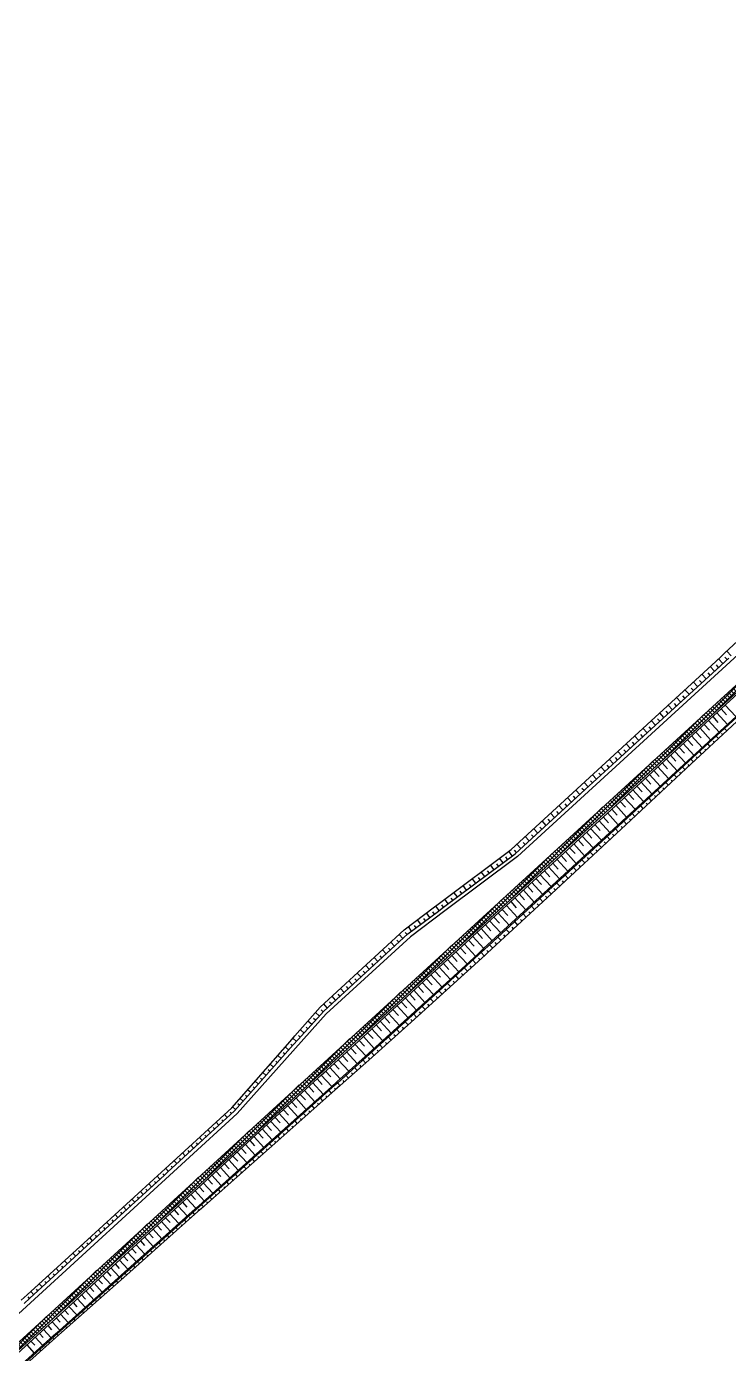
# Model space of a CAD drawing. Header units: metres. Extents: x 2302534 to 2308412, y 452340 to 454783.
# Drawn here: x 2307567.7 to 2307752.3, y 454016.5 to 454365.2 of the extents above; entities that cross this region are included whole.
import ezdxf

# ---------------------------------------------------------------- set-up
doc = ezdxf.new("R2010")
doc.units = ezdxf.units.M
doc.layers.add('АД_серый', color=250, linetype='Continuous')
doc.layers.add('ГП_АД том 3.2.6', color=250, linetype='Continuous', lineweight=40)

# ---------------------------------------------------------------- blocks, each defined once
blk = doc.blocks.new('АД 3.2.6')
at = {"layer": 'АД_серый'}
h = blk.add_hatch(dxfattribs=at)
h.set_pattern_fill('ANSI37', color=256, scale=0.25)
h.set_pattern_definition([(45, (-2306965.9422, -453205.9558), (-0.56126600757, 0.56126600757), []), (135, (-2306965.9422, -453205.9558), (-0.56126600757, -0.56126600757), [])])
edge = h.paths.add_edge_path()
edge.add_line((1053.93, 1206.09), (1054.03, 1208.2))
edge.add_line((1054.03, 1208.2), (1018.62, 1175.79))
edge.add_line((1018.62, 1175.79), (966.99, 1128.52))
edge.add_line((966.99, 1128.52), (878.48, 1047.49))
edge.add_line((878.48, 1047.49), (841.6, 1013.73))
edge.add_line((841.6, 1013.73), (814.31, 988.74))
edge.add_line((814.31, 988.74), (777.44, 954.98))
edge.add_line((777.44, 954.98), (740.56, 921.22))
edge.add_line((740.56, 921.22), (666.8, 853.69))
edge.add_line((666.8, 853.69), (629.92, 819.92))
edge.add_line((629.92, 819.92), (593.04, 786.16))
edge.add_line((593.04, 786.16), (556.17, 752.4))
edge.add_line((556.17, 752.4), (292.42, 510.93))
edge.add_line((292.42, 510.93), (59.06, 297.28))
edge.add_arc((479.25, -161.67), 622.25, 132.47509, 141.1318)
edge.add_line((-5.23, 228.81), (-27.96, 200.61))
edge.add_arc((-516.72, 594.55), 627.75, 312.47523, 321.1318, ccw=False)
edge.add_line((-92.82, 131.54), (-212.23, 22.21))
edge.add_line((-212.23, 22.21), (-211.22, 21.1))
edge.add_line((-211.22, 21.1), (-91.8, 130.43))
edge.add_arc((-516.72, 594.55), 629.25, 312.47523, 321.1318)
edge.add_line((-26.79, 199.67), (-4.06, 227.87))
edge.add_arc((479.25, -161.67), 620.75, 132.47509, 141.1318, ccw=False)
edge.add_line((60.07, 296.18), (293.45, 509.84))
edge.add_line((293.45, 509.84), (557.18, 751.29))
edge.add_line((557.18, 751.29), (594.06, 785.05))
edge.add_line((594.06, 785.05), (630.94, 818.82))
edge.add_line((630.94, 818.82), (667.81, 852.58))
edge.add_line((667.81, 852.58), (741.57, 920.11))
edge.add_line((741.57, 920.11), (778.45, 953.87))
edge.add_line((778.45, 953.87), (815.33, 987.64))
edge.add_line((815.33, 987.64), (842.62, 1012.62))
edge.add_line((842.62, 1012.62), (879.5, 1046.38))
edge.add_line((879.5, 1046.38), (968.01, 1127.42))
edge.add_line((968.01, 1127.42), (1019.63, 1174.69))
edge.add_line((1019.63, 1174.69), (1053.93, 1206.09))
for p, q in [((790.81, 976.03, 144.46), (789.67, 977.27, 144.46)), ((791.91, 977.04, 144.46), (791.35, 977.66, 144.46)), ((793.02, 978.06, 144.46), (791.88, 979.3, 144.46)), ((786.38, 971.98, 144.46), (785.25, 973.21, 144.46)), ((787.49, 972.99, 144.46), (786.92, 973.61, 144.46)), ((788.59, 974.01, 144.46), (787.46, 975.24, 144.46)), ((789.7, 975.02, 144.46), (789.13, 975.64, 144.46)), ((783.06, 968.94, 144.46), (782.5, 969.55, 144.46)), ((784.17, 969.95, 144.46), (783.04, 971.18, 144.46)), ((785.27, 970.97, 144.46), (784.71, 971.58, 144.46)), ((779.74, 965.9, 144.46), (778.62, 967.13, 144.46)), ((780.85, 966.92, 144.46), (780.29, 967.53, 144.46)), ((781.95, 967.93, 144.46), (780.83, 969.15, 144.46)), ((775.32, 961.85, 144.46), (774.2, 963.07, 144.46)), ((776.42, 962.86, 144.46), (775.86, 963.47, 144.46)), ((777.53, 963.88, 144.46), (776.41, 965.1, 144.46)), ((778.64, 964.89, 144.46), (778.08, 965.5, 144.46)), ((789.24, 963.07, 149.18), (792.01, 960.04, 149.18)), ((790.34, 964.09, 149.18), (791.73, 962.57, 149.18)), ((791.45, 965.1, 149.18), (794.22, 962.07, 149.18)), ((770.89, 957.8, 144.46), (769.78, 959.01, 144.46)), ((772, 958.81, 144.46), (771.44, 959.42, 144.46)), ((773.1, 959.83, 144.46), (771.99, 961.04, 144.46)), ((774.21, 960.84, 144.46), (773.65, 961.45, 144.46)), ((784.81, 959.02, 149.18), (787.59, 955.98, 149.18)), ((785.92, 960.03, 149.18), (787.31, 958.52, 149.18)), ((787.03, 961.05, 149.18), (789.8, 958.01, 149.18)), ((788.13, 962.06, 149.18), (789.52, 960.54, 149.18)), ((768.68, 955.77, 144.46), (767.58, 956.98, 144.46)), ((769.78, 956.79, 144.46), (769.23, 957.39, 144.46)), ((781.49, 955.98, 149.18), (782.89, 954.46, 149.18)), ((782.6, 956.99, 149.18), (785.39, 953.95, 149.18)), ((783.71, 958.01, 149.18), (785.1, 956.49, 149.18)), ((788.57, 955.26, 143.85), (788.27, 955.59, 143.85)), ((789.67, 956.29, 143.85), (789.07, 956.93, 143.85)), ((790.77, 957.31, 143.85), (790.47, 957.63, 143.85)), ((791.87, 958.33, 143.85), (791.28, 958.96, 143.85)), ((764.25, 951.72, 144.46), (763.17, 952.91, 144.46)), ((765.36, 952.73, 144.46), (764.81, 953.33, 144.46)), ((766.47, 953.75, 144.46), (765.37, 954.94, 144.46)), ((767.57, 954.76, 144.46), (767.02, 955.36, 144.46)), ((778.17, 952.94, 149.18), (780.97, 949.89, 149.18)), ((779.28, 953.96, 149.18), (780.68, 952.43, 149.18)), ((780.39, 954.97, 149.18), (783.18, 951.92, 149.18)), ((785.27, 952.2, 143.85), (784.65, 952.87, 143.85)), ((786.37, 953.22, 143.85), (786.06, 953.55, 143.85)), ((787.47, 954.24, 143.85), (786.86, 954.9, 143.85)), ((759.83, 947.67, 144.46), (758.76, 948.84, 144.46)), ((760.93, 948.68, 144.46), (760.4, 949.27, 144.46)), ((762.04, 949.7, 144.46), (760.96, 950.87, 144.46)), ((763.15, 950.71, 144.46), (762.61, 951.3, 144.46)), ((773.75, 948.89, 149.18), (776.55, 945.83, 149.18)), ((774.86, 949.9, 149.18), (776.26, 948.37, 149.18)), ((775.96, 950.92, 149.18), (778.76, 947.86, 149.18)), ((777.07, 951.93, 149.18), (778.47, 950.4, 149.18)), ((780.88, 948.12, 143.85), (780.24, 948.81, 143.85)), ((781.98, 949.14, 143.85), (781.66, 949.48, 143.85)), ((783.08, 950.16, 143.85), (782.44, 950.84, 143.85)), ((784.17, 951.18, 143.85), (783.86, 951.52, 143.85)), ((756.51, 944.63, 144.46), (755.98, 945.21, 144.46)), ((757.61, 945.64, 144.46), (756.55, 946.81, 144.46)), ((758.72, 946.66, 144.46), (758.19, 947.24, 144.46)), ((770.43, 945.85, 149.18), (771.84, 944.32, 149.18)), ((771.54, 946.87, 149.18), (774.35, 943.8, 149.18)), ((772.64, 947.88, 149.18), (774.05, 946.35, 149.18)), ((777.58, 945.05, 143.85), (777.25, 945.41, 143.85)), ((778.68, 946.07, 143.85), (778.03, 946.78, 143.85)), ((779.78, 947.1, 143.85), (779.46, 947.44, 143.85)), ((753.19, 941.59, 144.46), (752.13, 942.75, 144.46)), ((754.3, 942.61, 144.46), (753.77, 943.18, 144.46)), ((755.4, 943.62, 144.46), (754.34, 944.77, 144.46)), ((766, 941.8, 149.18), (767.41, 940.26, 149.18)), ((767.11, 942.81, 149.18), (769.93, 939.74, 149.18)), ((768.22, 943.83, 149.18), (769.63, 942.29, 149.18)), ((769.32, 944.84, 149.18), (772.14, 941.77, 149.18)), ((774.29, 941.99, 143.85), (773.61, 942.72, 143.85)), ((775.38, 943.01, 143.85), (775.05, 943.37, 143.85)), ((776.48, 944.03, 143.85), (775.82, 944.75, 143.85)), ((748.76, 937.54, 144.46), (747.71, 938.69, 144.46)), ((749.87, 938.55, 144.46), (749.34, 939.13, 144.46)), ((750.98, 939.57, 144.46), (749.92, 940.72, 144.46)), ((752.08, 940.58, 144.46), (751.56, 941.16, 144.46)), ((762.69, 938.76, 149.18), (765.51, 935.67, 149.18)), ((763.79, 939.78, 149.18), (765.2, 938.23, 149.18)), ((764.9, 940.79, 149.18), (767.72, 937.71, 149.18)), ((769.89, 937.91, 143.85), (769.2, 938.65, 143.85)), ((770.99, 938.93, 143.85), (770.64, 939.3, 143.85)), ((772.09, 939.95, 143.85), (771.4, 940.68, 143.85)), ((773.19, 940.97, 143.85), (772.85, 941.33, 143.85)), ((744.34, 933.49, 144.46), (743.28, 934.64, 144.46)), ((745.44, 934.5, 144.46), (744.92, 935.08, 144.46)), ((746.55, 935.52, 144.46), (745.5, 936.67, 144.46)), ((747.66, 936.53, 144.46), (747.13, 937.11, 144.46)), ((758.26, 934.71, 149.18), (761.1, 931.61, 149.18)), ((759.37, 935.72, 149.18), (760.78, 934.18, 149.18)), ((760.47, 936.74, 149.18), (763.3, 933.64, 149.18)), ((761.58, 937.75, 149.18), (762.99, 936.2, 149.18)), ((765.49, 933.82, 143.85), (764.78, 934.59, 143.85)), ((766.59, 934.84, 143.85), (766.24, 935.23, 143.85)), ((767.69, 935.86, 143.85), (766.99, 936.62, 143.85)), ((768.79, 936.89, 143.85), (768.44, 937.26, 143.85)), ((742.13, 931.46, 144.46), (741.07, 932.62, 144.46)), ((743.23, 932.48, 144.46), (742.7, 933.05, 144.46)), ((754.94, 931.67, 149.18), (756.36, 930.12, 149.18)), ((756.05, 932.69, 149.18), (758.89, 929.58, 149.18)), ((757.15, 933.7, 149.18), (758.57, 932.15, 149.18)), ((762.2, 930.76, 143.85), (761.83, 931.15, 143.85)), ((763.3, 931.78, 143.85), (762.57, 932.56, 143.85)), ((764.4, 932.8, 143.85), (764.04, 933.19, 143.85)), ((737.7, 927.41, 144.46), (736.64, 928.57, 144.46)), ((738.81, 928.43, 144.46), (738.28, 929, 144.46)), ((739.91, 929.44, 144.46), (738.86, 930.59, 144.46)), ((741.02, 930.45, 144.46), (740.49, 931.03, 144.46)), ((750.52, 927.62, 149.18), (751.94, 926.06, 149.18)), ((751.62, 928.63, 149.18), (754.47, 925.52, 149.18)), ((752.73, 929.65, 149.18), (754.15, 928.09, 149.18)), ((753.83, 930.66, 149.18), (756.68, 927.55, 149.18)), ((758.9, 927.7, 143.85), (758.15, 928.5, 143.85)), ((760, 928.72, 143.85), (759.63, 929.12, 143.85)), ((761.1, 929.74, 143.85), (760.36, 930.53, 143.85)), ((733.03, 923.66, 144.46), (732.1, 924.9, 144.46)), ((734.23, 924.56, 144.46), (733.76, 925.18, 144.46)), ((735.43, 925.46, 144.46), (734.5, 926.7, 144.46)), ((736.59, 926.4, 144.46), (736.07, 926.98, 144.46)), ((747.2, 924.58, 149.18), (750.06, 921.46, 149.18)), ((748.3, 925.59, 149.18), (749.73, 924.03, 149.18)), ((749.41, 926.61, 149.18), (752.26, 923.49, 149.18)), ((754.51, 923.61, 143.85), (753.74, 924.44, 143.85)), ((755.61, 924.63, 143.85), (755.22, 925.04, 143.85)), ((756.7, 925.65, 143.85), (755.95, 926.47, 143.85)), ((757.8, 926.67, 143.85), (757.43, 927.08, 143.85)), ((728.22, 920.07, 144.46), (727.3, 921.3, 144.46)), ((729.42, 920.97, 144.46), (728.96, 921.58, 144.46)), ((730.62, 921.87, 144.46), (729.7, 923.1, 144.46)), ((731.82, 922.76, 144.46), (731.36, 923.38, 144.46)), ((743.88, 921.54, 149.18), (745.31, 919.98, 149.18)), ((744.98, 922.56, 149.18), (747.85, 919.43, 149.18)), ((746.09, 923.57, 149.18), (747.52, 922.01, 149.18)), ((751.21, 920.55, 143.85), (750.82, 920.97, 143.85)), ((752.31, 921.57, 143.85), (751.53, 922.41, 143.85)), ((753.41, 922.59, 143.85), (753.02, 923.01, 143.85)), ((723.41, 916.48, 144.46), (722.51, 917.69, 144.46)), ((724.61, 917.38, 144.46), (724.16, 917.99, 144.46)), ((725.82, 918.27, 144.46), (724.9, 919.49, 144.46)), ((727.02, 919.17, 144.46), (726.56, 919.78, 144.46)), ((739.45, 917.49, 149.18), (740.89, 915.92, 149.18)), ((740.56, 918.5, 149.18), (743.43, 915.37, 149.18)), ((741.66, 919.52, 149.18), (743.1, 917.95, 149.18)), ((742.77, 920.53, 149.18), (745.64, 917.4, 149.18)), ((747.91, 917.48, 143.85), (747.11, 918.35, 143.85)), ((749.01, 918.51, 143.85), (748.61, 918.93, 143.85)), ((750.11, 919.53, 143.85), (749.32, 920.38, 143.85)), ((718.61, 912.89, 144.46), (717.71, 914.09, 144.46)), ((719.81, 913.79, 144.46), (719.36, 914.39, 144.46)), ((721.01, 914.68, 144.46), (720.11, 915.89, 144.46)), ((722.21, 915.58, 144.46), (721.76, 916.19, 144.46)), ((736.13, 914.45, 149.18), (739.01, 911.31, 149.18)), ((737.24, 915.47, 149.18), (738.68, 913.89, 149.18)), ((738.35, 916.48, 149.18), (741.22, 913.34, 149.18)), ((743.51, 913.41, 143.85), (742.7, 914.29, 143.85)), ((744.61, 914.43, 143.85), (744.21, 914.86, 143.85)), ((745.72, 915.44, 143.85), (744.91, 916.32, 143.85)), ((746.81, 916.46, 143.85), (746.41, 916.9, 143.85)), ((713.8, 909.3, 144.46), (712.91, 910.48, 144.46)), ((715, 910.19, 144.46), (714.56, 910.79, 144.46)), ((716.2, 911.09, 144.46), (715.31, 912.29, 144.46)), ((717.4, 911.99, 144.46), (716.96, 912.59, 144.46)), ((731.71, 910.4, 149.18), (734.6, 907.24, 149.18)), ((732.81, 911.41, 149.18), (734.26, 909.84, 149.18)), ((733.92, 912.43, 149.18), (736.81, 909.27, 149.18)), ((735.03, 913.44, 149.18), (736.47, 911.86, 149.18)), ((739.1, 909.34, 143.85), (738.28, 910.23, 143.85)), ((740.21, 910.35, 143.85), (739.8, 910.8, 143.85)), ((741.31, 911.37, 143.85), (740.49, 912.26, 143.85)), ((742.41, 912.39, 143.85), (742, 912.83, 143.85)), ((708.99, 905.71, 144.46), (708.12, 906.87, 144.46)), ((710.19, 906.6, 144.46), (709.76, 907.19, 144.46)), ((711.4, 907.5, 144.46), (710.52, 908.68, 144.46)), ((712.6, 908.4, 144.46), (712.16, 908.99, 144.46)), ((728.39, 907.36, 149.18), (729.84, 905.78, 149.18)), ((729.49, 908.38, 149.18), (732.39, 905.21, 149.18)), ((730.6, 909.39, 149.18), (732.05, 907.81, 149.18)), ((735.8, 906.28, 143.85), (735.38, 906.73, 143.85)), ((736.9, 907.3, 143.85), (736.08, 908.19, 143.85)), ((738, 908.32, 143.85), (737.59, 908.76, 143.85)), ((705.59, 902.76, 144.46), (705.11, 903.3, 144.46)), ((706.7, 903.78, 144.46), (705.72, 904.85, 144.46)), ((707.81, 904.79, 144.46), (707.32, 905.33, 144.46)), ((723.96, 903.31, 149.18), (725.42, 901.72, 149.18)), ((725.07, 904.32, 149.18), (727.97, 901.15, 149.18)), ((726.18, 905.34, 149.18), (727.63, 903.75, 149.18)), ((727.28, 906.35, 149.18), (730.18, 903.18, 149.18)), ((732.49, 903.23, 143.85), (731.66, 904.13, 143.85)), ((733.59, 904.25, 143.85), (733.18, 904.7, 143.85)), ((734.69, 905.27, 143.85), (733.87, 906.16, 143.85)), ((702.28, 899.72, 144.46), (701.31, 900.77, 144.46)), ((703.38, 900.74, 144.46), (702.9, 901.26, 144.46)), ((704.49, 901.75, 144.46), (703.52, 902.81, 144.46)), ((720.64, 900.27, 149.18), (723.55, 897.1, 149.18)), ((721.75, 901.29, 149.18), (723.2, 899.7, 149.18)), ((722.86, 902.3, 149.18), (725.76, 899.12, 149.18)), ((728.08, 899.16, 143.85), (727.25, 900.08, 143.85)), ((729.18, 900.18, 143.85), (728.77, 900.63, 143.85)), ((730.29, 901.2, 143.85), (729.45, 902.1, 143.85)), ((731.39, 902.21, 143.85), (730.97, 902.67, 143.85)), ((697.85, 895.67, 144.46), (696.91, 896.7, 144.46)), ((698.96, 896.69, 144.46), (698.48, 897.2, 144.46)), ((700.06, 897.7, 144.46), (699.11, 898.74, 144.46)), ((701.17, 898.71, 144.46), (700.69, 899.23, 144.46)), ((716.22, 896.22, 149.18), (719.13, 893.04, 149.18)), ((717.32, 897.23, 149.18), (718.78, 895.64, 149.18)), ((718.43, 898.25, 149.18), (721.34, 895.07, 149.18)), ((719.54, 899.26, 149.18), (720.99, 897.67, 149.18)), ((724.75, 896.14, 143.85), (724.34, 896.59, 143.85)), ((725.86, 897.15, 143.85), (725.04, 898.05, 143.85)), ((726.97, 898.15, 143.85), (726.56, 898.61, 143.85)), ((694.53, 892.63, 144.46), (694.06, 893.15, 144.46)), ((695.64, 893.65, 144.46), (694.7, 894.67, 144.46)), ((696.74, 894.66, 144.46), (696.27, 895.17, 144.46)), ((712.9, 893.18, 149.18), (714.35, 891.6, 149.18)), ((714.01, 894.19, 149.18), (716.91, 891.02, 149.18)), ((715.11, 895.21, 149.18), (716.57, 893.62, 149.18)), ((721.42, 893.11, 143.85), (720.62, 894, 143.85)), ((722.53, 894.12, 143.85), (722.13, 894.57, 143.85)), ((723.64, 895.13, 143.85), (722.83, 896.02, 143.85)), ((691.21, 889.6, 144.46), (690.28, 890.62, 144.46)), ((692.32, 890.61, 144.46), (691.85, 891.12, 144.46)), ((693.42, 891.62, 144.46), (692.49, 892.64, 144.46)), ((709.58, 890.14, 149.18), (712.48, 886.98, 149.18)), ((710.69, 891.16, 149.18), (712.14, 889.57, 149.18)), ((711.79, 892.17, 149.18), (714.69, 889, 149.18)), ((716.97, 889.09, 143.85), (716.19, 889.95, 143.85)), ((718.08, 890.09, 143.85), (717.69, 890.53, 143.85)), ((719.2, 891.1, 143.85), (718.4, 891.97, 143.85)), ((720.31, 892.1, 143.85), (719.91, 892.54, 143.85)), ((686.79, 885.54, 144.46), (685.86, 886.56, 144.46)), ((687.89, 886.56, 144.46), (687.43, 887.06, 144.46)), ((689, 887.57, 144.46), (688.07, 888.59, 144.46)), ((690.11, 888.58, 144.46), (689.64, 889.09, 144.46)), ((705.16, 886.09, 149.18), (708.04, 882.94, 149.18)), ((706.26, 887.1, 149.18), (707.7, 885.53, 149.18)), ((707.37, 888.12, 149.18), (710.26, 884.96, 149.18)), ((708.47, 889.13, 149.18), (709.92, 887.55, 149.18)), ((712.51, 885.07, 143.85), (711.75, 885.91, 143.85)), ((713.63, 886.07, 143.85), (713.24, 886.5, 143.85)), ((714.74, 887.08, 143.85), (713.97, 887.93, 143.85)), ((715.85, 888.08, 143.85), (715.47, 888.51, 143.85)), ((683.7, 882.28, 144.46), (683.2, 882.72, 144.46)), ((684.7, 883.4, 144.46), (683.69, 884.3, 144.46)), ((685.7, 884.51, 144.46), (685.19, 884.97, 144.46)), ((701.84, 883.05, 149.18), (703.27, 881.49, 149.18)), ((702.94, 884.07, 149.18), (705.81, 880.93, 149.18)), ((704.05, 885.08, 149.18), (705.49, 883.51, 149.18)), ((709.17, 882.06, 143.85), (708.8, 882.47, 143.85)), ((710.28, 883.06, 143.85), (709.53, 883.89, 143.85)), ((711.4, 884.07, 143.85), (711.02, 884.49, 143.85)), ((680.7, 878.92, 144.46), (679.73, 879.79, 144.46)), ((681.7, 880.04, 144.46), (681.21, 880.48, 144.46)), ((682.7, 881.16, 144.46), (681.71, 882.04, 144.46)), ((697.41, 879, 149.18), (698.83, 877.45, 149.18)), ((698.52, 880.01, 149.18), (701.36, 876.91, 149.18)), ((699.62, 881.03, 149.18), (701.05, 879.47, 149.18)), ((700.73, 882.04, 149.18), (703.59, 878.92, 149.18)), ((705.82, 879.05, 143.85), (705.09, 879.87, 143.85)), ((706.94, 880.05, 143.85), (706.57, 880.46, 143.85)), ((708.05, 881.05, 143.85), (707.31, 881.88, 143.85)), ((677.7, 875.57, 144.46), (677.23, 875.99, 144.46)), ((678.7, 876.69, 144.46), (677.75, 877.54, 144.46)), ((679.7, 877.81, 144.46), (679.22, 878.24, 144.46)), ((694.09, 875.96, 149.18), (696.91, 872.88, 149.18)), ((695.2, 876.98, 149.18), (696.61, 875.43, 149.18)), ((696.3, 877.99, 149.18), (699.14, 874.89, 149.18)), ((701.35, 875.05, 143.85), (700.64, 875.85, 143.85)), ((702.47, 876.05, 143.85), (702.11, 876.45, 143.85)), ((703.58, 877.05, 143.85), (702.86, 877.86, 143.85)), ((704.7, 878.05, 143.85), (704.34, 878.46, 143.85)), ((674.7, 872.22, 144.46), (673.79, 873.03, 144.46)), ((675.7, 873.33, 144.46), (675.24, 873.74, 144.46)), ((676.7, 874.45, 144.46), (675.77, 875.28, 144.46)), ((689.67, 871.91, 149.18), (692.45, 868.87, 149.18)), ((690.77, 872.92, 149.18), (692.17, 871.4, 149.18)), ((691.88, 873.94, 149.18), (694.68, 870.88, 149.18)), ((692.99, 874.95, 149.18), (694.39, 873.41, 149.18)), ((696.88, 871.05, 143.85), (696.19, 871.83, 143.85)), ((698, 872.05, 143.85), (697.65, 872.44, 143.85)), ((699.11, 873.05, 143.85), (698.41, 873.83, 143.85)), ((700.23, 874.05, 143.85), (699.88, 874.45, 143.85)), ((670.7, 867.74, 144.46), (669.83, 868.52, 144.46)), ((671.7, 868.86, 144.46), (671.26, 869.25, 144.46)), ((672.7, 869.98, 144.46), (671.81, 870.77, 144.46)), ((673.7, 871.1, 144.46), (673.25, 871.5, 144.46)), ((686.35, 868.87, 149.18), (687.72, 867.37, 149.18)), ((687.45, 869.88, 149.18), (690.22, 866.87, 149.18)), ((688.56, 870.9, 149.18), (689.95, 869.38, 149.18)), ((693.51, 868.06, 143.85), (693.18, 868.44, 143.85)), ((694.63, 869.06, 143.85), (693.95, 869.82, 143.85)), ((695.75, 870.06, 143.85), (695.41, 870.44, 143.85)), ((668.7, 865.51, 144.46), (667.85, 866.26, 144.46)), ((669.7, 866.63, 144.46), (669.27, 867.01, 144.46)), ((683.03, 865.83, 149.18), (685.75, 862.86, 149.18)), ((684.13, 866.85, 149.18), (685.5, 865.36, 149.18)), ((685.24, 867.86, 149.18), (687.98, 864.87, 149.18)), ((690.15, 865.07, 143.85), (689.49, 865.81, 143.85)), ((691.27, 866.07, 143.85), (690.94, 866.44, 143.85)), ((692.39, 867.07, 143.85), (691.72, 867.82, 143.85)), ((664.7, 861.04, 144.46), (663.9, 861.75, 144.46)), ((665.7, 862.15, 144.46), (665.29, 862.52, 144.46)), ((666.7, 863.27, 144.46), (665.87, 864.01, 144.46)), ((667.7, 864.39, 144.46), (667.28, 864.76, 144.46)), ((678.6, 861.78, 149.18), (681.28, 858.86, 149.18)), ((679.71, 862.79, 149.18), (681.05, 861.33, 149.18)), ((680.82, 863.81, 149.18), (683.51, 860.86, 149.18)), ((681.92, 864.82, 149.18), (683.28, 863.34, 149.18)), ((685.66, 861.09, 143.85), (685.02, 861.81, 143.85)), ((686.78, 862.09, 143.85), (686.46, 862.45, 143.85)), ((687.9, 863.08, 143.85), (687.26, 863.81, 143.85)), ((689.03, 864.08, 143.85), (688.7, 864.45, 143.85)), ((661.62, 857.76, 144.46), (661.27, 858.14, 144.46)), ((662.7, 858.8, 144.46), (661.92, 859.5, 144.46)), ((663.7, 859.92, 144.46), (663.3, 860.27, 144.46)), ((675.28, 858.74, 149.18), (676.6, 857.3, 149.18)), ((676.39, 859.76, 149.18), (679.04, 856.86, 149.18)), ((677.5, 860.77, 149.18), (678.83, 859.32, 149.18)), ((682.29, 858.11, 143.85), (681.98, 858.46, 143.85)), ((683.41, 859.1, 143.85), (682.79, 859.81, 143.85)), ((684.54, 860.1, 143.85), (684.22, 860.46, 143.85)), ((658.3, 854.72, 144.46), (657.59, 855.49, 144.46)), ((659.41, 855.73, 144.46), (659.05, 856.12, 144.46)), ((660.51, 856.74, 144.46), (659.81, 857.52, 144.46)), ((670.86, 854.69, 149.18), (672.15, 853.28, 149.18)), ((671.96, 855.7, 149.18), (674.57, 852.86, 149.18)), ((673.07, 856.72, 149.18), (674.38, 855.29, 149.18)), ((674.18, 857.73, 149.18), (676.8, 854.86, 149.18)), ((677.8, 854.13, 143.85), (677.5, 854.47, 143.85)), ((678.92, 855.12, 143.85), (678.32, 855.81, 143.85)), ((680.05, 856.12, 143.85), (679.74, 856.46, 143.85)), ((681.17, 857.11, 143.85), (680.55, 857.81, 143.85)), ((653.87, 850.67, 144.46), (653.17, 851.44, 144.46)), ((654.98, 851.68, 144.46), (654.63, 852.07, 144.46)), ((656.09, 852.69, 144.46), (655.38, 853.47, 144.46)), ((657.19, 853.71, 144.46), (656.84, 854.09, 144.46)), ((667.54, 851.65, 149.18), (670.1, 848.86, 149.18)), ((668.65, 852.67, 149.18), (669.93, 851.26, 149.18)), ((669.75, 853.68, 149.18), (672.33, 850.86, 149.18)), ((674.43, 851.14, 143.85), (673.84, 851.81, 143.85)), ((675.56, 852.14, 143.85), (675.26, 852.47, 143.85)), ((676.68, 853.13, 143.85), (676.08, 853.81, 143.85)), ((650.56, 847.63, 144.46), (650.2, 848.01, 144.46)), ((651.66, 848.64, 144.46), (650.96, 849.41, 144.46)), ((652.77, 849.65, 144.46), (652.42, 850.04, 144.46)), ((663.11, 847.6, 149.18), (665.63, 844.86, 149.18)), ((664.22, 848.61, 149.18), (665.48, 847.24, 149.18)), ((665.33, 849.63, 149.18), (667.86, 846.86, 149.18)), ((666.43, 850.64, 149.18), (667.71, 849.25, 149.18)), ((669.94, 847.16, 143.85), (669.37, 847.81, 143.85)), ((671.07, 848.16, 143.85), (670.78, 848.48, 143.85)), ((672.19, 849.15, 143.85), (671.61, 849.81, 143.85)), ((673.31, 850.15, 143.85), (673.02, 850.48, 143.85)), ((646.13, 843.58, 144.46), (645.78, 843.96, 144.46)), ((647.24, 844.59, 144.46), (646.53, 845.36, 144.46)), ((648.34, 845.6, 144.46), (647.99, 845.99, 144.46)), ((649.45, 846.62, 144.46), (648.74, 847.39, 144.46)), ((659.79, 844.56, 149.18), (661.03, 843.21, 149.18)), ((660.9, 845.58, 149.18), (663.39, 842.85, 149.18)), ((662.01, 846.59, 149.18), (663.26, 845.22, 149.18)), ((666.57, 844.18, 143.85), (666.3, 844.49, 143.85)), ((667.7, 845.18, 143.85), (667.14, 845.81, 143.85)), ((668.82, 846.17, 143.85), (668.54, 846.49, 143.85)), ((642.81, 840.54, 144.46), (642.1, 841.32, 144.46)), ((643.92, 841.55, 144.46), (643.56, 841.94, 144.46)), ((645.02, 842.56, 144.46), (644.32, 843.34, 144.46)), ((655.37, 840.51, 149.18), (656.59, 839.18, 149.18)), ((656.48, 841.52, 149.18), (658.92, 838.85, 149.18)), ((657.58, 842.54, 149.18), (658.81, 841.2, 149.18)), ((658.69, 843.55, 149.18), (661.16, 840.85, 149.18)), ((662.08, 840.2, 143.85), (661.82, 840.5, 143.85)), ((663.21, 841.2, 143.85), (662.67, 841.8, 143.85)), ((664.33, 842.19, 143.85), (664.06, 842.5, 143.85)), ((665.45, 843.19, 143.85), (664.9, 843.81, 143.85)), ((638.39, 836.49, 144.46), (637.67, 837.27, 144.46)), ((639.49, 837.5, 144.46), (639.13, 837.89, 144.46)), ((640.6, 838.51, 144.46), (639.88, 839.29, 144.46)), ((641.7, 839.53, 144.46), (641.35, 839.91, 144.46)), ((652.05, 837.47, 149.18), (654.45, 834.85, 149.18)), ((653.16, 838.48, 149.18), (654.36, 837.17, 149.18)), ((654.26, 839.5, 149.18), (656.68, 836.85, 149.18)), ((658.72, 837.22, 143.85), (658.2, 837.8, 143.85)), ((659.84, 838.21, 143.85), (659.58, 838.51, 143.85)), ((660.96, 839.21, 143.85), (660.43, 839.8, 143.85)), ((635.07, 833.45, 144.46), (634.7, 833.84, 144.46)), ((636.17, 834.46, 144.46), (635.45, 835.25, 144.46)), ((637.28, 835.47, 144.46), (636.92, 835.87, 144.46)), ((648.73, 834.43, 149.18), (649.91, 833.14, 149.18)), ((649.84, 835.45, 149.18), (652.21, 832.85, 149.18)), ((650.94, 836.46, 149.18), (652.14, 835.15, 149.18)), ((654.23, 833.24, 143.85), (653.73, 833.8, 143.85)), ((655.35, 834.23, 143.85), (655.1, 834.52, 143.85)), ((656.47, 835.23, 143.85), (655.96, 835.8, 143.85)), ((657.59, 836.22, 143.85), (657.34, 836.51, 143.85)), ((631.75, 830.41, 144.46), (631.02, 831.21, 144.46)), ((632.85, 831.42, 144.46), (632.49, 831.82, 144.46)), ((633.96, 832.43, 144.46), (633.23, 833.23, 144.46)), ((644.31, 830.38, 149.18), (645.47, 829.11, 149.18)), ((645.41, 831.39, 149.18), (647.74, 828.85, 149.18)), ((646.52, 832.41, 149.18), (647.69, 831.13, 149.18)), ((647.62, 833.42, 149.18), (649.98, 830.85, 149.18)), ((650.86, 830.25, 143.85), (650.62, 830.53, 143.85)), ((651.98, 831.25, 143.85), (651.49, 831.8, 143.85)), ((653.1, 832.24, 143.85), (652.86, 832.52, 143.85)), ((627.32, 826.36, 144.46), (626.58, 827.17, 144.46)), ((628.43, 827.37, 144.46), (628.06, 827.77, 144.46)), ((629.54, 828.38, 144.46), (628.8, 829.19, 144.46)), ((630.64, 829.4, 144.46), (630.27, 829.8, 144.46)), ((640.99, 827.34, 149.18), (643.27, 824.85, 149.18)), ((642.09, 828.36, 149.18), (643.24, 827.1, 149.18)), ((643.2, 829.37, 149.18), (645.51, 826.85, 149.18)), ((646.37, 826.27, 143.85), (646.13, 826.54, 143.85)), ((647.49, 827.27, 143.85), (647.02, 827.8, 143.85)), ((648.61, 828.26, 143.85), (648.37, 828.53, 143.85)), ((649.73, 829.26, 143.85), (649.26, 829.8, 143.85)), ((622.9, 822.31, 144.46), (622.15, 823.12, 144.46)), ((624, 823.32, 144.46), (623.63, 823.73, 144.46)), ((625.11, 824.33, 144.46), (624.37, 825.14, 144.46)), ((626.22, 825.34, 144.46), (625.84, 825.75, 144.46)), ((636.56, 823.29, 149.18), (638.8, 820.84, 149.18)), ((637.67, 824.3, 149.18), (638.79, 823.07, 149.18)), ((638.77, 825.32, 149.18), (641.04, 822.85, 149.18)), ((639.88, 826.33, 149.18), (641.02, 825.09, 149.18)), ((643, 823.29, 143.85), (642.55, 823.8, 143.85)), ((644.12, 824.28, 143.85), (643.89, 824.54, 143.85)), ((645.24, 825.28, 143.85), (644.78, 825.8, 143.85)), ((619.58, 819.27, 144.46), (619.2, 819.68, 144.46)), ((620.68, 820.28, 144.46), (619.94, 821.1, 144.46)), ((621.79, 821.29, 144.46), (621.42, 821.7, 144.46)), ((633.24, 820.25, 149.18), (634.34, 819.05, 149.18)), ((634.35, 821.27, 149.18), (636.57, 818.84, 149.18)), ((635.45, 822.28, 149.18), (636.57, 821.06, 149.18)), ((638.51, 819.31, 143.85), (638.08, 819.8, 143.85)), ((639.63, 820.31, 143.85), (639.41, 820.55, 143.85)), ((640.75, 821.3, 143.85), (640.31, 821.8, 143.85)), ((641.88, 822.29, 143.85), (641.65, 822.55, 143.85)), ((616.26, 816.23, 144.46), (615.51, 817.05, 144.46)), ((617.37, 817.24, 144.46), (616.99, 817.65, 144.46)), ((618.47, 818.25, 144.46), (617.72, 819.07, 144.46)), ((628.82, 816.2, 149.18), (629.9, 815.02, 149.18)), ((629.92, 817.21, 149.18), (632.09, 814.84, 149.18)), ((631.03, 818.23, 149.18), (632.12, 817.03, 149.18)), ((632.14, 819.24, 149.18), (634.33, 816.84, 149.18)), ((635.14, 816.33, 143.85), (634.93, 816.56, 143.85)), ((636.26, 817.32, 143.85), (635.84, 817.79, 143.85)), ((637.39, 818.32, 143.85), (637.17, 818.56, 143.85)), ((611.83, 812.18, 144.46), (611.07, 813.01, 144.46)), ((612.94, 813.19, 144.46), (612.56, 813.6, 144.46)), ((614.05, 814.2, 144.46), (613.29, 815.03, 144.46)), ((615.15, 815.22, 144.46), (614.77, 815.63, 144.46)), ((625.5, 813.16, 149.18), (627.62, 810.84, 149.18)), ((626.6, 814.18, 149.18), (627.67, 813.01, 149.18)), ((627.71, 815.19, 149.18), (629.86, 812.84, 149.18)), ((630.65, 812.35, 143.85), (630.45, 812.57, 143.85)), ((631.77, 813.34, 143.85), (631.37, 813.79, 143.85)), ((632.9, 814.34, 143.85), (632.69, 814.56, 143.85)), ((634.02, 815.33, 143.85), (633.61, 815.79, 143.85)), ((608.51, 809.14, 144.46), (608.13, 809.55, 144.46)), ((609.62, 810.15, 144.46), (608.86, 810.98, 144.46)), ((610.73, 811.16, 144.46), (610.35, 811.58, 144.46)), ((621.07, 809.11, 149.18), (623.15, 806.84, 149.18)), ((622.18, 810.12, 149.18), (623.22, 808.98, 149.18)), ((623.28, 811.14, 149.18), (625.39, 808.84, 149.18)), ((624.39, 812.15, 149.18), (625.45, 810.99, 149.18)), ((627.28, 809.36, 143.85), (626.9, 809.79, 143.85)), ((628.4, 810.36, 143.85), (628.21, 810.57, 143.85)), ((629.53, 811.35, 143.85), (629.14, 811.79, 143.85)), ((617.75, 806.07, 149.18), (618.78, 804.95, 149.18)), ((618.86, 807.08, 149.18), (620.92, 804.84, 149.18)), ((619.97, 808.1, 149.18), (621, 806.97, 149.18)), ((622.79, 805.38, 143.85), (622.43, 805.79, 143.85)), ((623.91, 806.38, 143.85), (623.73, 806.58, 143.85)), ((625.04, 807.37, 143.85), (624.67, 807.79, 143.85)), ((626.16, 808.37, 143.85), (625.97, 808.58, 143.85)), ((614.43, 803.03, 149.18), (616.45, 800.84, 149.18)), ((615.54, 804.05, 149.18), (616.55, 802.94, 149.18)), ((616.65, 805.06, 149.18), (618.68, 802.84, 149.18)), ((619.42, 802.4, 143.85), (619.25, 802.59, 143.85)), ((620.55, 803.39, 143.85), (620.2, 803.79, 143.85)), ((621.67, 804.39, 143.85), (621.49, 804.59, 143.85)), ((610.01, 798.98, 149.18), (611.98, 796.82, 149.18)), ((611.11, 799.99, 149.18), (612.11, 798.91, 149.18)), ((612.22, 801.01, 149.18), (614.21, 798.83, 149.18)), ((613.33, 802.02, 149.18), (614.33, 800.93, 149.18)), ((614.93, 798.42, 143.85), (614.77, 798.6, 143.85)), ((616.06, 799.41, 143.85), (615.72, 799.79, 143.85)), ((617.18, 800.41, 143.85), (617.01, 800.6, 143.85)), ((618.3, 801.4, 143.85), (617.96, 801.79, 143.85)), ((607.8, 796.96, 149.18), (609.76, 794.81, 149.18)), ((608.9, 797.97, 149.18), (609.89, 796.89, 149.18)), ((611.58, 795.42, 143.85), (611.27, 795.77, 143.85)), ((612.7, 796.42, 143.85), (612.54, 796.6, 143.85)), ((613.82, 797.42, 143.85), (613.49, 797.78, 143.85))]:
    blk.add_line(p, q, dxfattribs=at)
blk.add_lwpolyline([(1155.02, 1308.13), (1142.51, 1296.67), (1105.62, 1262.91), (1078.63, 1242.73), (1077.45, 1241.85), (1066.39, 1231.72), (1055.33, 1221.59), (1048.63, 1214.1), (1047.29, 1212.6), (1031.87, 1195.38), (736.84, 925.27), (717.75, 911.01), (708.67, 904.22), (686.54, 883.96), (663.09, 857.75), (404.94, 621.4)], dxfattribs=at)
blk.add_lwpolyline([(59.06, 297.28), (1052.55, 1206.85), (1054.03, 1208.2), (1057.4, 1204.52), (1064.78, 1211.27), (1075.84, 1221.4), (1072.46, 1225.09), (1073.94, 1226.44), (1221.37, 1361.42, -0.009404), (1277.72, 1411.09), (1417.2, 1529.46), (1424.53, 1535.68, 0.001297), (1432.44, 1542.43, 0.001252), (1440.29, 1548.66), (1441.58, 1549.7), (1441.62, 1549.73, -0.009857), (1446.52, 1553.48), (1448.07, 1554.68)], format="xyb", dxfattribs=at)
at = {"layer": 'АД_серый', "flags": 128}
blk.add_lwpolyline([(1448.99, 1553.5), (1448.85, 1553.38), (1448.22, 1552.9), (1447.45, 1552.31, 0.009857), (1442.6, 1548.59), (1442.57, 1548.57), (1441.27, 1547.53, -0.001252), (1433.41, 1541.29, -0.001297), (1425.5, 1534.54), (1418.17, 1528.31), (1278.69, 1409.95, 0.009404), (1222.38, 1360.31), (1074.58, 1224.99), (1077.96, 1221.31), (1065.79, 1210.16), (1057.31, 1202.4), (1053.93, 1206.09), (60.07, 296.18, 0.03779), (-4.06, 227.87), (-26.79, 199.67, -0.037789), (-91.8, 130.43), (-211.22, 21.1), (-212.23, 22.21)], format="xyb", dxfattribs=at)
at = {"layer": 'АД_серый', "linetype": 'Continuous', "flags": 128}
for points in [[(594.39, 784.69), (612.83, 801.57), (614.36, 802.97), (631.27, 818.45), (649.71, 835.33), (650.6, 836.15), (668.15, 852.21), (685.17, 867.8), (686.59, 869.09), (693.97, 875.85), (705.03, 885.98), (716.09, 896.11), (723.47, 902.86), (724.36, 903.68), (725, 904.26), (741.91, 919.74), (760.35, 936.62), (778.79, 953.5), (795.81, 969.09)], [(606.33, 808.67), (607.86, 810.07), (624.79, 825.53), (643.26, 842.38), (644.16, 843.19), (661.7, 859.25), (677.02, 876.7), (678.29, 878.16), (684.93, 885.71), (695.99, 895.85), (707.01, 906.03), (715.03, 912.08), (716, 912.8), (716.7, 913.33), (735.11, 927.16), (753.55, 944.04), (771.93, 960.99), (788.94, 976.59), (790.35, 977.89), (791.25, 978.71), (808.7, 994.87)], [(607.09, 807.84), (608.63, 809.24), (625.53, 824.72), (643.97, 841.6), (644.86, 842.42), (662.41, 858.48), (677.87, 875.77), (679.16, 877.21), (685.86, 884.7), (696.93, 894.83), (707.99, 904.96), (716.04, 910.97), (717.02, 911.7), (717.71, 912.22), (736.17, 926.01), (754.61, 942.89), (773.05, 959.77), (790.07, 975.36), (791.49, 976.65), (792.38, 977.47)], [(596.26, 782.65), (614.83, 799.39), (616.38, 800.77), (633.46, 816.06), (652.09, 832.74), (652.99, 833.54), (670.72, 849.41), (687.91, 864.8), (689.35, 866.09), (696.79, 872.77), (707.91, 882.83), (719, 892.93), (726.38, 899.68), (727.27, 900.5), (727.91, 901.09), (744.78, 916.61), (763.18, 933.53), (781.58, 950.45), (798.57, 966.07)], [(798.77, 965.85), (781.78, 950.23), (763.38, 933.31), (744.98, 916.38), (728.11, 900.87), (727.47, 900.28), (726.58, 899.46), (719.21, 892.71), (708.12, 882.61), (696.99, 872.55), (689.55, 865.86), (688.11, 864.58), (670.92, 849.19), (653.19, 833.32), (652.29, 832.52), (633.66, 815.84), (616.58, 800.55), (615.03, 799.17), (596.46, 782.43)], [(799.32, 965.25), (782.41, 949.54), (764.1, 932.52), (745.78, 915.51), (728.94, 899.96), (728.31, 899.37), (727.41, 898.55), (720.01, 891.83), (708.87, 881.78), (697.69, 871.78), (690.22, 865.13), (688.78, 863.86), (671.51, 848.55), (653.7, 832.77), (652.79, 831.97), (634.08, 815.38), (616.92, 800.18), (615.37, 798.8), (596.72, 782.15)]]:
    blk.add_lwpolyline(points, dxfattribs=at)

msp = doc.modelspace()

# ---------------------------------------------------------------- block references
at = {"layer": 'ГП_АД том 3.2.6'}
msp.add_blockref('АД 3.2.6', (2306959.994, 453221.76), dxfattribs=at)

doc.saveas('drawing.dxf')
